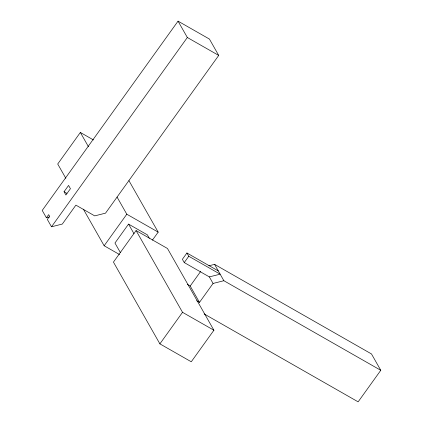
<?xml version="1.0" encoding="UTF-8"?>
<svg xmlns="http://www.w3.org/2000/svg" width="423" height="423" viewBox="0 0 423 423"><rect width="100%" height="100%" fill="white"/><g stroke="black" fill="none" stroke-linecap="round" stroke-linejoin="round"><path stroke-width="0.63" d="M93.472 139.95L80.349 132.457L57.713 164.002L65.835 178.3M46.403 217.792L48.666 214.635L49.591 216.269L47.328 219.426L51.511 226.781L62.313 224.058L75.897 205.129L94.726 215.878L105.528 213.155L218.717 55.418L209.433 39.069L178.046 21.15L42.221 210.432L46.403 217.792L49.401 217.031M64.047 191.735L68.574 185.427L70.435 188.695L65.903 195.003L64.047 191.735L66.897 193.364M51.511 226.781L187.336 37.499L178.046 21.15M119.561 254.556L104.153 245.758L126.794 214.212L117.049 197.06M149.293 238.239L147.373 234.855L128.544 224.105L114.961 243.035L120.402 252.616M136.079 230.561L113.443 262.107L159.889 343.862L191.27 361.781L213.906 330.231L167.466 248.481L136.079 230.561L182.525 312.317L213.906 330.231M152.417 240.148L158.176 232.127L128.946 180.674M218.294 270.905L186.913 252.991L182.387 259.299L184.243 262.567L209.348 276.901L213.065 283.442L199.482 302.371L196.626 300.742M184.243 262.567L188.769 256.259L186.913 252.991M199.482 302.371L190.191 286.022L200.756 271.296M159.889 343.862L182.525 312.317M208.862 265.808L214.577 264.364L371.489 353.951L380.779 370.305L358.138 401.85L204.092 313.898M209.348 276.901L220.15 274.178L188.769 256.259M213.065 283.442L223.867 280.719L380.779 370.305M187.336 37.499L218.717 55.418M126.794 214.212L158.176 232.127M187.341 284.393L190.191 286.022M214.577 264.364L223.867 280.719M80.349 132.457L88.47 146.749M128.544 224.105L133.985 233.686M83.368 209.168L104.153 245.758"/></g></svg>
